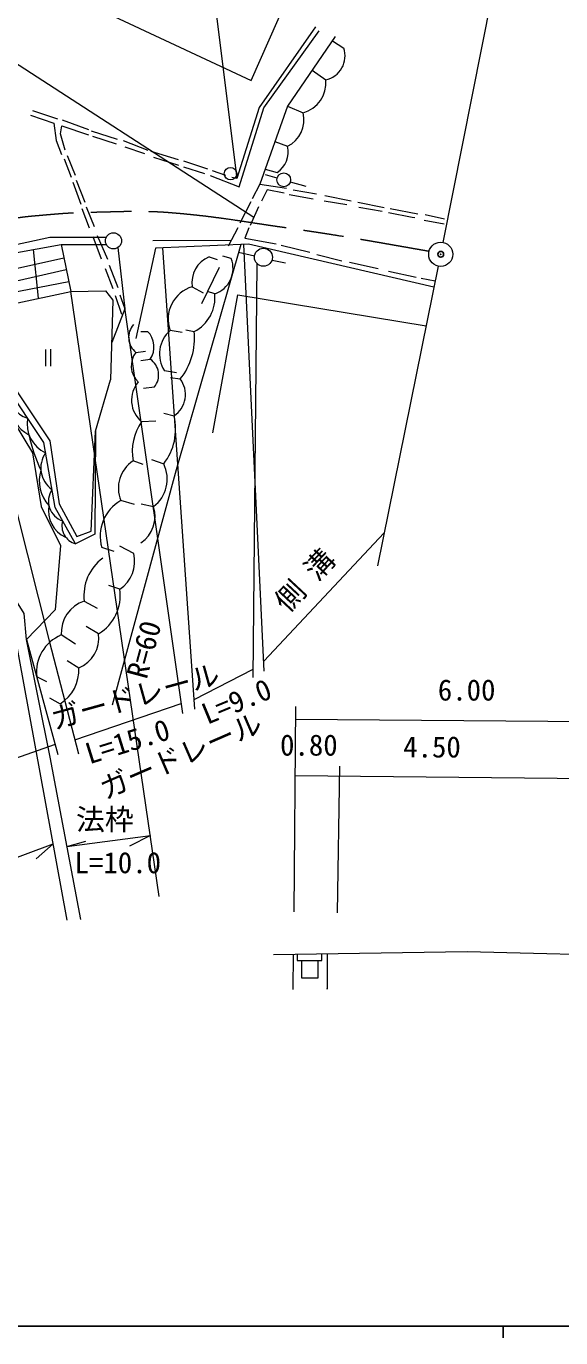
# Model space of a CAD drawing. Units: millimetres, scale not verified. Extents: x 40000 to 680000, y 20000 to 380000.
# Drawn here: x 226700 to 272981, y 204000 to 317526 of the extents above; entities that cross this region are included whole.
import ezdxf
from ezdxf.enums import TextEntityAlignment as Align

# ---------------------------------------------------------------- set-up
doc = ezdxf.new("R2010")
doc.units = ezdxf.units.MM
doc.header["$LTSCALE"] = 1000
doc.header["$PDMODE"] = 32
doc.header["$PDSIZE"] = 500
doc.linetypes.add('CHAIN', pattern=[18.5, 12, -1.5, 3.5, -1.5])
for name, color, linetype, lineweight in [('M-BMK', 2, 'CHAIN', 13), ('M-TTL-BAND', 7, 'Continuous', 25), ('M-WORK', 1, 'Continuous', 13)]:
    doc.layers.add(name, color=color, linetype=linetype, lineweight=lineweight)
doc.layers.add('M-OTRS', color=6, linetype='Continuous')
doc.styles.add('ＭＳ ゴシック', font='')
doc.styles.get('ＭＳ ゴシック').set_extended_font_data('MS Gothic')

msp = doc.modelspace()

# ---------------------------------------------------------------- linework, layer by layer
at = {"layer": 'M-BMK'}
msp.add_open_spline([(168384, 277058), (170025, 278155), (170436, 278431), (171755, 279307), (172227, 279622), (172484, 279810), (172965, 280111), (174311, 280954), (175097, 281376), (176489, 282142), (178187, 283078), (179148, 283584), (180869, 284476), (182302, 285218), (183110, 285623), (184567, 286317), (186631, 287300), (187809, 287808), (189915, 288697), (191230, 289252), (191993, 289495), (193328, 289999), (196134, 291058), (197706, 291650), (200523, 292678), (203417, 293734), (205045, 294309), (207945, 295347), (210652, 296316), (212165, 296868), (214878, 297821), (216441, 298369), (217307, 298704), (218888, 299200), (221297, 299955), (222674, 300310), (225149, 300807), (226454, 301068), (227205, 301101), (228530, 301220), (230113, 301361), (231004, 301412), (232593, 301442), (235202, 301490), (236673, 301608), (239275, 301394), (243050, 301084), (245142, 300678), (248892, 300140), (253864, 299427), (255470, 299129), (261583, 298061)], degree=3, knots=[0, 0, 0, 0, 1, 1, 1, 2, 2, 2, 3, 3, 3, 4, 4, 4, 5, 5, 5, 6, 6, 6, 7, 7, 7, 8, 8, 8, 9, 9, 9, 10, 10, 10, 11, 11, 11, 12, 12, 12, 13, 13, 13, 14, 14, 14, 15, 15, 15, 16, 16, 16, 17, 17, 17, 17], dxfattribs=at)
at = {"layer": 'M-OTRS'}
msp.add_point((262588, 297783), dxfattribs=at)
at = {"layer": 'M-TTL-BAND'}
for p, q in [((40000, 205000), (579000, 205000)), ((268000, 205000), (268000, 204000))]:
    msp.add_line(p, q, dxfattribs=at)
at = {"layer": 'M-WORK'}
for p, q in [((241904, 328416), (244942, 304341)), ((267033, 320216), (262772, 298809)), ((253204, 316263), (254189, 315630)), ((251446, 313713), (252637, 312893)), ((227231, 310243), (229396, 309510)), ((249311, 310616), (250669, 310030)), ((227061, 309832), (229085, 309133)), ((232123, 308572), (229827, 309397)), ((234610, 307736), (232356, 308445)), ((232445, 308002), (234497, 307346)), ((237253, 306777), (235109, 307596)), ((235238, 307092), (236941, 306500)), ((239884, 305960), (237504, 306684)), ((248235, 307558), (249313, 307132)), ((229975, 306059), (230596, 304458)), ((230953, 304617), (230265, 306320)), ((237733, 306183), (239870, 305512)), ((242429, 305156), (240356, 305840)), ((240321, 305357), (242148, 304793)), ((243969, 304606), (242819, 305001)), ((247392, 305165), (248417, 304866)), ((248416, 304388), (247429, 304669)), ((230726, 304035), (231425, 302119)), ((231816, 302276), (231065, 304180)), ((246931, 303855), (249223, 303501)), ((249564, 304046), (250921, 303674)), ((249826, 303358), (251842, 303025)), ((246160, 302326), (245197, 300474)), ((251540, 302565), (249477, 302930)), ((254444, 302073), (252508, 302374)), ((252556, 302866), (254841, 302422)), ((255397, 302311), (257698, 301850)), ((231509, 301760), (232144, 300067)), ((232610, 300149), (231933, 301873)), ((246802, 301882), (246094, 300285)), ((257523, 301501), (255492, 301835)), ((258222, 301755), (260618, 301295)), ((261237, 301231), (262920, 300866)), ((245017, 300062), (244180, 298496)), ((262872, 300390), (261158, 300724)), ((229718, 298637), (230560, 294579)), ((232467, 299331), (233176, 297395)), ((233753, 297334), (232874, 299376)), ((237659, 298989), (244452, 299005)), ((247312, 261705), (245537, 298646)), ((227769, 293974), (227318, 298203)), ((241296, 258420), (238516, 298335)), ((242525, 297558), (243237, 297333)), ((244451, 297409), (243721, 297631)), ((246464, 297634), (245072, 297928)), ((248787, 298572), (251244, 297963)), ((251847, 297773), (254017, 297223)), ((233546, 296570), (234202, 294814)), ((234670, 294869), (233909, 296821)), ((243409, 296630), (241864, 293491)), ((246346, 261158), (246706, 296964)), ((247981, 297288), (249144, 297059)), ((254683, 297096), (257180, 296546)), ((262355, 296766), (257118, 270809)), ((258080, 296313), (260460, 295805)), ((260905, 295731), (262095, 295478)), ((238223, 242195), (230560, 294579)), ((234399, 294208), (234938, 292611)), ((234801, 294283), (235240, 293053)), ((241072, 294969), (242031, 294448)), ((243024, 294370), (242409, 294557)), ((240246, 258042), (235228, 293154)), ((236610, 291103), (237203, 291114)), ((240193, 291022), (239167, 291202)), ((240508, 291253), (241234, 291105)), ((228357, 289545), (228357, 288088)), ((228799, 289569), (228799, 288116)), ((236192, 289295), (237017, 289401)), ((236610, 288585), (237435, 288712)), ((239717, 287520), (238659, 287700)), ((236864, 286205), (237806, 286300)), ((239187, 287135), (240033, 287001)), ((230247, 240140), (221869, 285843)), ((238627, 284041), (239495, 283798)), ((237922, 283329), (236694, 283287)), ((236834, 279588), (235946, 279899)), ((237539, 280012), (238606, 279646)), ((236061, 276115), (234886, 276475)), ((236642, 276177), (237732, 275944)), ((247270, 262581), (257696, 273673)), ((236020, 271890), (234799, 272532)), ((234326, 272062), (233236, 272412)), ((234809, 268791), (233847, 269118)), ((231725, 267763), (232840, 267167)), ((230953, 264038), (229736, 264832)), ((232968, 264939), (231899, 265574)), ((226734, 264445), (229444, 254486)), ((228759, 254248), (226734, 264445)), ((230259, 262633), (231254, 261987)), ((228487, 260780), (227615, 261210)), ((241238, 259253), (246353, 261883)), ((228715, 259395), (229646, 258877)), ((230905, 255743), (240123, 258898)), ((250021, 258629), (249878, 240882)), ((250013, 257551), (279690, 257309)), ((229206, 255361), (203044, 246071)), ((231421, 240213), (228759, 254248)), ((253664, 240774), (253842, 253487)), ((249973, 252666), (279650, 252380)), ((230225, 246519), (237449, 247489)), ((237449, 247489), (235630, 246561)), ((196529, 234791), (229036, 246743)), ((229036, 246743), (227564, 245462)), ((230225, 246519), (231874, 246994)), ((249812, 237214), (249797, 234152))]:
    msp.add_line(p, q, dxfattribs=at)
for points in [[(228007, 335024), (222849, 323740), (246173, 312824), (249292, 319895)], [(158998, 327409), (199695, 331272), (246408, 300992)], [(242614, 304595), (245125, 303622), (247283, 310468), (252076, 317134)], [(251759, 317483), (246871, 310484), (244942, 304341), (244514, 304437)], [(253456, 316629), (249311, 310616), (246931, 303855), (246255, 302580)], [(229085, 309133), (229283, 307631), (229762, 306418)], [(230074, 306796), (229662, 308225), (229789, 308891), (232095, 308119)], [(249032, 303073), (247572, 303358), (247064, 302374)], [(260348, 300930), (260126, 300978), (258063, 301374)], [(245988, 300083), (245621, 299191), (248335, 298691)], [(233620, 299250), (228752, 299240), (219928, 297336)], [(223133, 297445), (229718, 298637), (233627, 298636)], [(245274, 298634), (239690, 279123), (234155, 258751)], [(261984, 294929), (245950, 298664), (237879, 298307), (236201, 290487)], [(229962, 297459), (220968, 295469), (219208, 294965), (213747, 292993), (206652, 290549), (198368, 287121), (191099, 283899), (188469, 282960)], [(234646, 298370), (235240, 293053), (234103, 290144)], [(187419, 281562), (189781, 282527), (191559, 283289), (193061, 284009), (194870, 284728), (202319, 287966), (205895, 289497), (207165, 289962), (209232, 290696), (210861, 291204), (214000, 292248), (217619, 293397), (222809, 294808), (230168, 296468)], [(230388, 295404), (222745, 293935), (219918, 293198), (210190, 289891)], [(219985, 292310), (225576, 293499), (230560, 294579), (233564, 294621), (234210, 293806), (234009, 286926)], [(242852, 282336), (245030, 294263), (261313, 291599)], [(221565, 292193), (223959, 282995), (228697, 264331), (231213, 254544)], [(232689, 282462), (232646, 273557), (230961, 272735), (229194, 275867), (228220, 281486), (224893, 286485), (219544, 289580), (215987, 290811)], [(220780, 291540), (217976, 290842), (221833, 288866), (225285, 286818), (228737, 281652), (229546, 276177), (231070, 273368), (232332, 273820), (232689, 282462), (234009, 286926)], [(179531, 257624), (182638, 271622), (188042, 278431), (190815, 280764), (199576, 284204), (207980, 287418), (215646, 289251), (217050, 289275), (220764, 287775), (223692, 285894), (225668, 283228), (227239, 280586), (228001, 275967), (229668, 272587)], [(226734, 264445), (226522, 266679), (223110, 272122), (213524, 278915), (203922, 282835), (200389, 284515)], [(229668, 272587), (229210, 267016), (226734, 264445)], [(248112, 237187), (264878, 237449), (280948, 237020)], [(250158, 237219), (250158, 236657), (252297, 236657), (252297, 237253)], [(250522, 236657), (250522, 235142), (251975, 235142), (251975, 236657)], [(252763, 237260), (252764, 234183), (252764, 234247)]]:
    msp.add_lwpolyline(points, dxfattribs=at)
for centre, radius in [((244388, 304762), 539), ((248995, 304235), 599), ((234253, 298950), 700), ((262588, 297783), 1043), ((247240, 297535), 782)]:
    msp.add_circle(centre, radius, dxfattribs=at)
for centre, radius, start, end in [((252205, 314946), 2098, 281.8665, 19.02613), ((249937, 312640), 2711, 285.64937, 5.34107), ((248232, 309404), 2516, 295.44211, 14.39435), ((247267, 306631), 2106, 303.08182, 13.77736), ((243456, 295333), 2412, 112.70793, 188.69704), ((242280, 296574), 2326, 288.66927, 21.03194), ((241880, 292195), 2889, 106.24814, 200.1079), ((239773, 294029), 3270, 296.5564, 6.29601), ((237210, 290588), 1645, 137.59356, 231.78749), ((235874, 289773), 1888, 325.80093, 45.27028), ((240963, 289153), 2724, 131.24662, 212.25091), ((235761, 290479), 5509, 320.85328, 6.52233), ((237689, 288130), 1897, 142.09497, 227.35393), ((236499, 287334), 1666, 321.6358, 55.81875), ((238247, 285154), 2428, 139.38116, 230.25243), ((238268, 285651), 2222, 303.49812, 37.40849), ((227451, 285729), 2221, 174.00593, 253.29021), ((228103, 284580), 2679, 175.28083, 244.16489), ((229532, 283114), 2763, 169.83766, 245.20106), ((240505, 280668), 4624, 145.49983, 189.58098), ((234742, 282643), 4891, 322.19726, 13.65145), ((239646, 284729), 12966, 191.38796, 205.76014), ((230249, 279294), 2289, 145.04291, 234.61584), ((237505, 277540), 2827, 123.47295, 202.14749), ((235890, 278333), 3017, 307.63678, 25.78989), ((230918, 278157), 3095, 162.38674, 223.39273), ((230452, 276429), 1826, 146.8249, 250.74388), ((231052, 275553), 2430, 168.64459, 247.1427), ((236666, 273385), 3565, 119.93692, 195.84418), ((235106, 275110), 2755, 303.60554, 17.62366), ((231378, 274269), 1590, 164.09404, 254.7684), ((235660, 268262), 3966, 126.03905, 187.2352), ((233153, 271224), 2943, 304.24177, 13.08584), ((230989, 268251), 3858, 300.86205, 8.0403), ((232608, 265023), 2878, 107.86198, 183.80852), ((231044, 261634), 3456, 112.24308, 187.04092), ((230177, 264586), 2814, 292.51341, 7.20382), ((227795, 261804), 3464, 302.29389, 3.02757)]:
    msp.add_arc(centre, radius, start, end, dxfattribs=at)

# ---------------------------------------------------------------- texts
at = {"layer": 'M-WORK', "style": 'ＭＳ ゴシック'}
for s, rotation, p in [('側 溝', 46.996, (249754, 266294)), ('R=60', 74.967, (237658, 260790)), ('ガードレール', 15.519, (229297, 256108)), ('L=9.0', 22.447, (242581, 256542)), ('ガードレール', 23.452, (233773, 250067)), ('L=15.0', 17.354, (232333, 253108))]:
    msp.add_text(s, height=1833, rotation=rotation, dxfattribs=at).set_placement(p, align=Align.BOTTOM_LEFT)
for s, p in [('6.00', (262337, 258607)), ('0.80', (248678, 253840)), ('4.50', (259337, 253679)), ('法枠', (231010, 247398)), ('L=10.0', (230891, 243661))]:
    msp.add_text(s, height=1833, dxfattribs=at).set_placement(p, align=Align.BOTTOM_LEFT)

doc.saveas('drawing.dxf')
